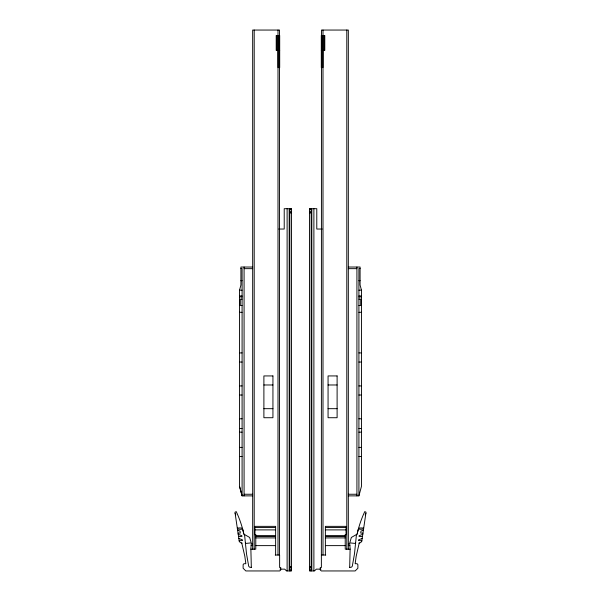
<?xml version="1.0" encoding="UTF-8"?>
<svg xmlns="http://www.w3.org/2000/svg" width="601" height="601" viewBox="0 0 601 601"><rect width="100%" height="100%" fill="white"/><g stroke="black" fill="none" stroke-linecap="round" stroke-linejoin="round"><path stroke-width="0.9" d="M359.203 542.605L359.12 543.469L361.712 541.644L366.039 512.21L364.769 511.609A104.927 104.927 0 0 0 357.137 534.124L351.345 537.467L349.759 542.883L355.552 543.462L355.619 542.913M356.461 534.514L354.492 553.784L352.366 565.834A1.811 1.811 0 0 1 350.586 567.329L349.602 567.329M359.15 543.447L356.168 556.301L355.153 563.715L357.122 563.715L357.88 564.617L357.88 568.238L355.161 570.95L321.34 570.95L320.258 570.003L320.258 567.509L321.37 567.509L321.46 30.05L348.325 30.05L348.325 549.171M358.932 495.802L361.441 486.427L361.441 290.095L360.082 285.032L360.082 267.032L348.325 267.032M363.402 530.15L360.976 531.111L360.69 533.049L362.959 533.185M362.794 534.281L359.158 535.724L359.06 536.4L362.456 536.595M362.193 538.413L358.549 539.856L358.451 540.532L361.847 540.727M348.325 543.86L349.707 543.65L350.135 548.533L349.684 567.329M238.041 533.185L240.31 533.049L240.024 531.111L237.598 530.15M238.544 536.595L241.94 536.4L241.842 535.724L238.206 534.281M239.153 540.727L242.549 540.532L242.451 539.856L238.807 538.413M279.698 50.401L276.212 50.401L276.212 35.474L279.698 35.474L279.698 67.59L278.068 67.59L278.068 35.474M321.302 50.401L324.788 50.401L324.788 35.474L321.302 35.474L321.302 67.59L322.932 67.59L322.932 35.474M289.825 208.99L291.455 208.99M309.545 208.99L311.175 208.99M291.455 209.599L289.194 209.599L289.194 570.048L291.455 570.048M309.545 209.599L311.806 209.599L311.806 570.048L309.545 570.048M289.825 211.86L291.455 211.86M309.545 211.86L311.175 211.86M289.825 212.904L291.455 212.904M309.545 212.904L311.175 212.904M278.789 229.041L284.22 229.041L284.22 208.69L291.455 208.69L291.455 570.95L286.557 570.95L284.686 569.139L279.998 569.139M322.211 229.041L316.78 229.041L316.78 208.69L309.545 208.69L309.545 570.95L314.443 570.95L316.314 569.139L321.002 569.139M252.675 267.032L240.918 267.032L240.918 285.032L239.559 290.095L239.559 486.427L241.655 494.247M240.918 268.467L242.09 268.467L242.09 495.878L252.675 495.878M360.082 268.467L358.91 268.467L358.91 495.878L348.325 495.878M244.081 268.662L252.675 268.662M348.325 268.662L356.919 268.662M240.918 280.682L242.09 280.682M358.91 280.682L360.082 280.682M239.559 290.178L242.09 290.178M358.91 290.178L361.441 290.178M239.559 295.932L242.09 295.932M358.91 295.932L361.441 295.932M239.559 296.917L242.09 296.917M358.91 296.917L361.441 296.917M242.09 299.148L240.28 299.148L240.28 305.466L242.09 305.466M358.91 299.148L360.72 299.148L360.72 305.466L358.91 305.466M239.559 312.295L242.09 312.295M358.91 312.295L361.441 312.295M239.559 352.922L242.09 352.922M358.91 352.922L361.441 352.922M239.559 362.042L242.09 362.042M358.91 362.042L361.441 362.042M263.892 384.978L272.937 384.978M328.063 384.978L337.108 384.978M239.559 385.932L242.09 385.932M358.91 385.932L361.441 385.932M239.559 395.022L242.09 395.022M358.91 395.022L361.441 395.022M263.892 408.68L272.937 408.68M328.063 408.68L337.108 408.68M239.559 418.784L242.09 418.784M358.91 418.784L361.441 418.784M239.559 428.453L242.09 428.453M358.91 428.453L361.441 428.453M239.559 432.142L242.09 432.142M358.91 432.142L361.441 432.142M239.559 447.392L242.09 447.392M358.91 447.392L361.441 447.392M239.559 456.482L242.09 456.482M358.91 456.482L361.441 456.482M244.081 494.247L252.675 494.247M348.325 494.247L356.919 494.247M254.959 527.535L275.626 527.535M325.374 527.535L346.041 527.535M237.297 528.129C243.781 527.077 245.028 530.285 237.433 529.023M363.703 528.129C357.182 527.137 356.032 530.15 363.567 529.023M254.959 529.894L275.626 529.894M325.374 529.894L346.041 529.894M254.959 534.717L255.771 534.77M345.229 534.77L346.041 534.717M255.771 535.949L275.626 535.949M325.374 535.949L345.229 535.949M255.771 536.107L275.626 536.107M325.374 536.107L345.229 536.107M255.771 537.91L275.626 537.91M325.374 537.91L345.229 537.91M251.12 545.588L252.675 545.588M255.771 545.625L275.626 545.625M325.374 545.625L345.229 545.625M348.325 545.588L349.88 545.588M250.865 549.171L255.771 549.171L255.771 534.717M350.135 549.171L345.229 549.171L345.229 534.717M275.258 555.031L279.63 555.031L279.63 567.509L280.742 567.509L280.742 570.003L279.66 570.95L245.839 570.95L243.12 568.238L243.12 564.617L243.878 563.715L245.847 563.715L244.832 556.301L241.85 543.447M321.37 555.031L325.742 555.031M289.825 566.735L291.455 566.735M309.545 566.735L311.175 566.735M251.398 567.329L250.414 567.329A1.811 1.811 0 0 1 248.634 565.834L246.508 553.784L244.539 534.514M289.825 567.787L291.455 567.787M309.545 567.787L311.175 567.787M289.825 570.649L291.455 570.649M309.545 570.649L311.175 570.649M252.675 543.86L251.293 543.65L250.865 548.533L251.316 567.329M241.797 542.605L241.88 543.469L239.288 541.644L234.961 512.21L236.231 511.609A104.927 104.927 0 0 1 243.863 534.124L249.655 537.467L251.241 542.883L245.448 543.462L245.381 542.913M239.559 486.427L242.09 495.848L241.767 494.676M356.919 267.032L356.919 495.878M346.792 30.05L346.792 549.404M346.041 534.77L346.041 526.356L325.374 526.356L325.374 555.031M324.315 35.474L324.315 50.401M323 30.05L323 555.031M321.775 35.474L321.775 50.401M313.887 208.69L313.887 570.95M311.175 208.69L311.175 209.599M311.175 570.95L311.175 210.23A5.604 2.72 -90 0 1 311.806 209.749M289.825 208.69L289.825 209.599M289.825 570.95L289.825 210.23A5.604 2.72 90 0 0 289.194 209.749M287.113 208.69L287.113 570.95M279.54 555.031L279.54 30.05L252.675 30.05L252.675 549.171M279.225 35.474L279.225 50.401M278 30.05L278 555.031M276.685 35.474L276.685 50.401M275.626 555.031L275.626 526.356L254.959 526.356L254.959 534.77M254.208 30.05L254.208 549.404M244.081 267.032L244.081 495.878M311.806 569.891A5.604 2.72 -90 0 1 311.175 569.417M365.175 514.817A103.229 103.229 0 0 1 365.889 513.231M357.137 534.124A126.082 114.896 8.4 0 1 358.294 529.323M289.825 569.417A5.604 2.72 90 0 1 289.194 569.891M235.111 513.231A103.229 103.229 0 0 1 235.825 514.817M242.706 529.323A126.082 114.896 -8.4 0 1 243.863 534.124M272.937 375.933L263.892 375.933L263.892 417.725L272.937 417.725L272.937 375.933M337.108 375.933L328.063 375.933L328.063 417.725L337.108 417.725L337.108 375.933"/></g></svg>
